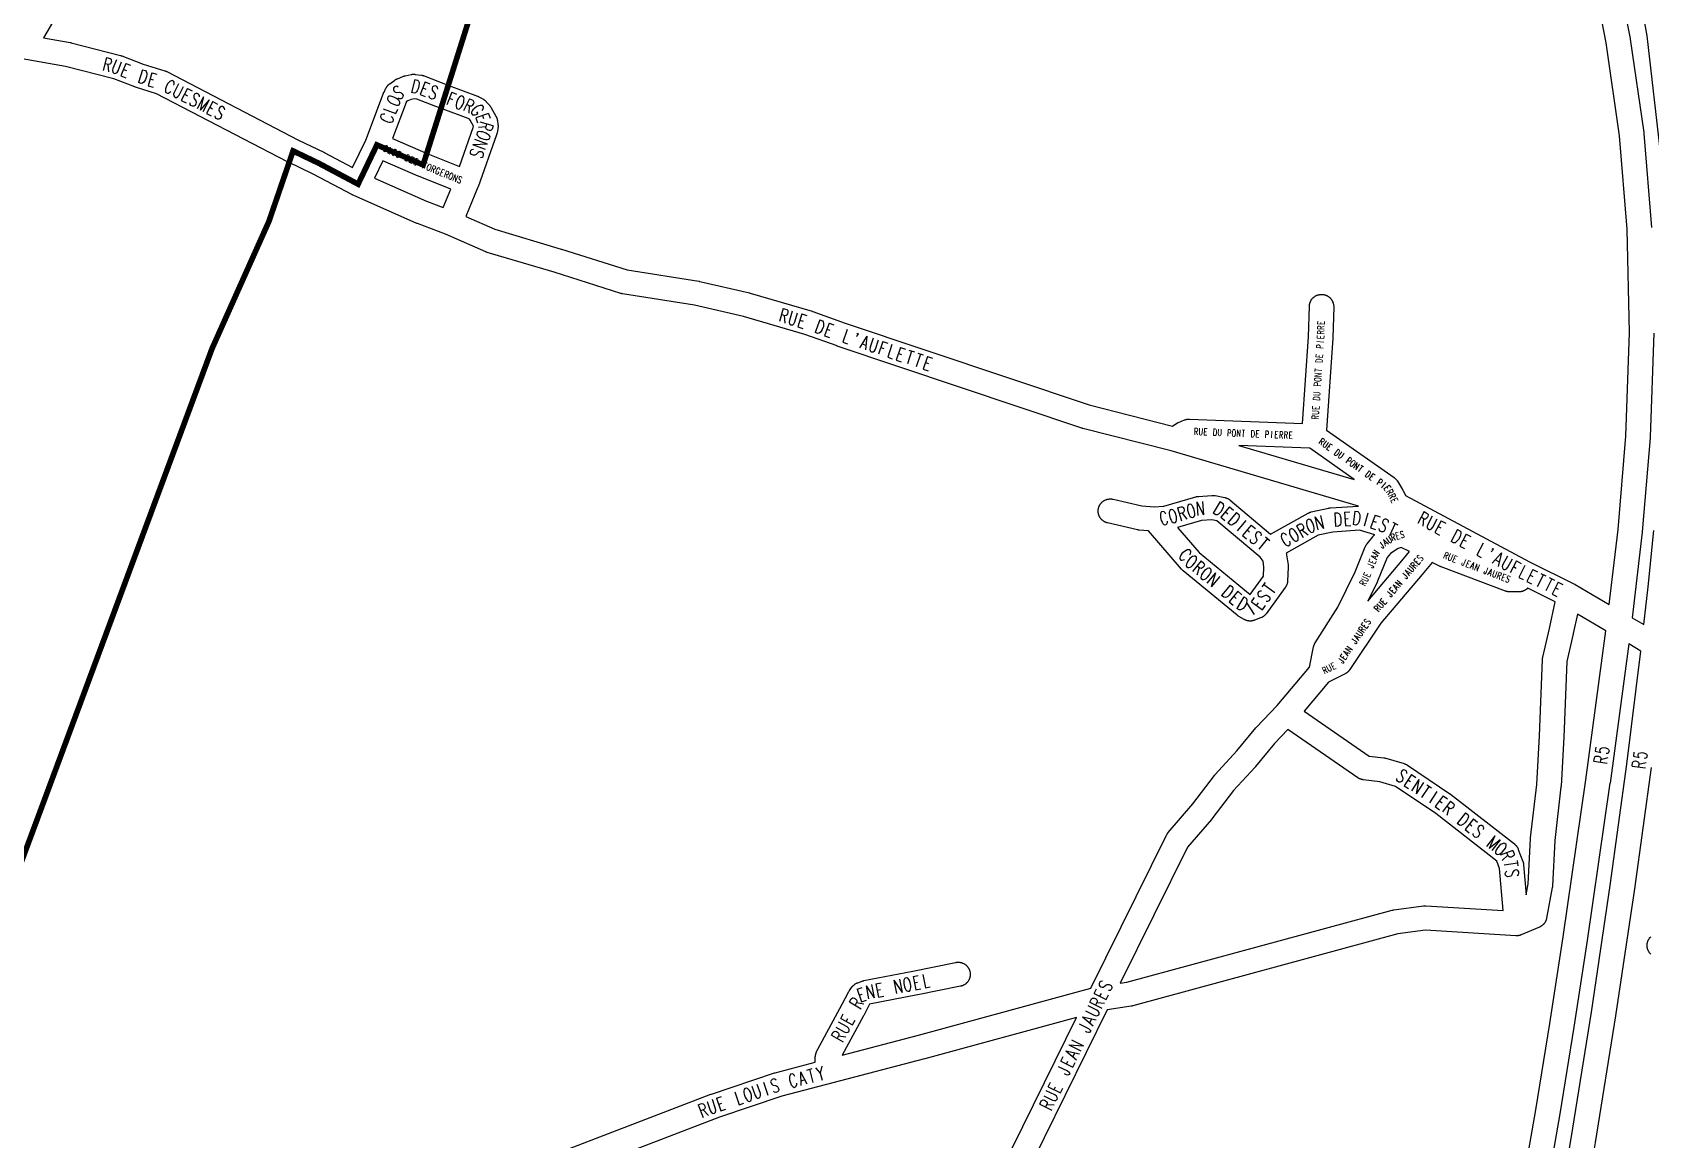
# Model space of a CAD drawing. Header units: millimetres. Extents: x 233857 to 235003, y 252930 to 253232.
# Drawn here: x 234687 to 234758.8, y 252979 to 253028.1 of the extents above; entities that cross this region are included whole.
import ezdxf
from ezdxf.enums import TextEntityAlignment as Align

# ---------------------------------------------------------------- set-up
doc = ezdxf.new("R2010")
doc.units = ezdxf.units.MM
doc.layers.get('0').update_dxf_attribs({"linetype": 'CONTINUOUS'})
doc.layers.add('IGN', color=253, linetype='CONTINUOUS')
doc.styles.add('BR11', font='ROMANS.shx', dxfattribs={"width": 0.7, "height": 6})

# ---------------------------------------------------------------- blocks, each defined once
blk = doc.blocks.new('*U54')
at = {"color": 0, "style": 'BR11', "width": 0.7}
for s, rotation, p in [('T', 14.6576, (117396.59, 125571.76)), ('Y', 14.6576, (117400.65, 125572.82)), ('U', 18.54522, (117372.4, 125564.73)), ('I', 18.54522, (117376.38, 125566.06)), ('S', 16.20751, (117380.37, 125567.4)), ('C', 14.6576, (117388.46, 125569.63)), ('A', 14.6576, (117392.52, 125570.69)), ('U', 19.46125, (117352.51, 125557.98)), ('E', 18.54522, (117356.47, 125559.38)), ('L', 18.54522, (117364.44, 125562.05)), ('O', 18.54522, (117368.42, 125563.39)), ('R', 21.02868, (117348.59, 125556.48))]:
    blk.add_text(s, height=6, rotation=rotation, dxfattribs=at).set_placement(p, align=Align.MIDDLE)
blk = doc.blocks.new('*U65')
at = {"color": 0, "style": 'BR11', "width": 0.7}
for s, rotation, p in [('S', 326.02988, (117658.76, 125704.89)), ('E', 326.02988, (117662.24, 125702.54)), ('N', 326.02988, (117665.73, 125700.19)), ('T', 326.02988, (117669.21, 125697.85)), ('I', 326.02988, (117672.69, 125695.5)), ('E', 323.03266, (117676.18, 125693.15)), ('R', 322.0934, (117679.53, 125690.63)), ('D', 322.0934, (117686.16, 125685.47)), ('E', 322.0934, (117689.47, 125682.89)), ('S', 322.0934, (117692.79, 125680.31)), ('M', 322.0934, (117699.41, 125675.15)), ('O', 316.33228, (117702.73, 125672.57)), ('R', 290.45689, (117705.7, 125669.73)), ('T', 277.94799, (117707.16, 125665.8)), ('S', 277.94799, (117707.74, 125661.66))]:
    blk.add_text(s, height=6, rotation=rotation, dxfattribs=at).set_placement(p, align=Align.MIDDLE)
blk = doc.blocks.new('*U67')
at = {"color": 0, "style": 'BR11', "width": 0.7}
for s, rotation, p in [('R', 345.54757, (117084.11, 126020.82)), ('U', 338.5196, (117088.17, 126019.77)), ('E', 339.17718, (117092.08, 126018.23)), ('D', 342.34096, (117099.97, 126015.35)), ('E', 343.8774, (117103.97, 126014.08)), ('C', 332.54603, (117111.73, 126010.98)), ('U', 332.54603, (117115.46, 126009.04)), ('E', 332.54603, (117119.19, 126007.11)), ('S', 332.54603, (117122.91, 126005.17)), ('M', 332.54603, (117126.64, 126003.23)), ('E', 332.54603, (117130.37, 126001.3)), ('S', 332.54603, (117134.1, 125999.36))]:
    blk.add_text(s, height=6, rotation=rotation, dxfattribs=at).set_placement(p, align=Align.MIDDLE)
blk = doc.blocks.new('*U92')
at = {"color": 0, "style": 'BR11', "width": 0.7}
for s, rotation, p in [('E', 19.09047, (117418.83, 125607.74)), ('N', 11.06848, (117422.72, 125609.09)), ('E', 11.06848, (117426.84, 125609.89)), ('N', 11.06848, (117435.09, 125611.51)), ('O', 11.11636, (117439.21, 125612.31)), ('E', 11.4141, (117443.33, 125613.12)), ('L', 11.4141, (117447.45, 125613.95)), ('R', 59.74794, (117416.72, 125604.12)), ('E', 61.32658, (117412.75, 125596.72)), ('R', 61.32658, (117408.72, 125589.35)), ('U', 61.32658, (117410.73, 125593.04))]:
    blk.add_text(s, height=6, rotation=rotation, dxfattribs=at).set_placement(p, align=Align.MIDDLE)
blk = doc.blocks.new('*U93')
at = {"color": 0, "style": 'BR11', "width": 0.7}
for s, rotation, p in [('R', 343.64565, (117384.41, 125909.33)), ('U', 343.64565, (117388.45, 125908.15)), ('E', 342.80556, (117392.48, 125906.97)), ('D', 340.42687, (117400.44, 125904.32)), ('E', 340.42687, (117404.4, 125902.91)), ('L', 341.43032, (117412.33, 125900.14)), ("'", 341.43032, (117416.31, 125898.8)), ('A', 341.43032, (117420.29, 125897.47)), ('U', 341.43032, (117424.27, 125896.13)), ('F', 341.43032, (117428.26, 125894.79)), ('L', 341.43032, (117432.24, 125893.45)), ('E', 341.43032, (117436.22, 125892.12)), ('T', 341.43032, (117440.2, 125890.78)), ('T', 341.43032, (117444.18, 125889.44)), ('E', 341.43032, (117448.16, 125888.1))]:
    blk.add_text(s, height=6, rotation=rotation, dxfattribs=at).set_placement(p, align=Align.MIDDLE)
blk = doc.blocks.new('*U94')
at = {"color": 0, "style": 'BR11', "width": 0.7}
for s, rotation, p in [('R', 331.9361, (117668.27, 125819.12)), ('U', 331.9361, (117671.98, 125817.14)), ('E', 331.9361, (117675.69, 125815.17)), ('D', 331.9361, (117683.1, 125811.22)), ('E', 331.9361, (117686.81, 125809.24)), ('L', 331.9361, (117694.22, 125805.29)), ("'", 331.9361, (117697.92, 125803.31)), ('A', 331.9361, (117701.63, 125801.34)), ('U', 331.9361, (117705.34, 125799.36)), ('F', 331.9361, (117709.04, 125797.38)), ('L', 333.32901, (117712.75, 125795.41)), ('E', 333.44393, (117716.5, 125793.52)), ('T', 333.44393, (117720.26, 125791.65)), ('T', 333.44393, (117724.02, 125789.77)), ('E', 333.44393, (117727.77, 125787.89))]:
    blk.add_text(s, height=6, rotation=rotation, dxfattribs=at).set_placement(p, align=Align.MIDDLE)
blk = doc.blocks.new('*U96')
at = {"color": 0, "style": 'BR11', "width": 0.7}
for s, rotation, p in [('C', 311.64628, (117562.59, 125803.15)), ('O', 320.50597, (117565.38, 125800.02)), ('R', 320.50597, (117568.62, 125797.35)), ('O', 320.50597, (117571.86, 125794.68)), ('N', 320.50597, (117575.1, 125792.01)), ('D', 320.50597, (117581.58, 125786.66)), ('T', 53.80311, (117599.98, 125788.12)), ('E', 320.50597, (117584.82, 125783.99)), ('D', 328.90828, (117588.07, 125781.32)), ('E', 53.80311, (117595.02, 125781.34)), ('S', 53.80311, (117597.5, 125784.73)), ('I', 32.10622, (117591.59, 125779.19))]:
    blk.add_text(s, height=6, rotation=rotation, dxfattribs=at).set_placement(p, align=Align.MIDDLE)
blk = doc.blocks.new('*U97')
at = {"color": 0, "style": 'BR11', "width": 0.7}
for s, rotation, p in [('O', 14.93583, (117565.22, 125822.67)), ('N', 4.13919, (117569.27, 125823.75)), ('D', 329.92999, (117577.6, 125823.58)), ('C', 13.38395, (117553.08, 125819.37)), ('O', 16.10475, (117557.15, 125820.34)), ('R', 16.10475, (117561.19, 125821.5)), ('E', 319.95155, (117581.13, 125821.54)), ('D', 319.95155, (117584.35, 125818.83)), ('I', 319.95155, (117587.56, 125816.13)), ('E', 319.95155, (117590.78, 125813.43)), ('S', 319.95155, (117593.99, 125810.73)), ('T', 319.95155, (117597.21, 125808.02))]:
    blk.add_text(s, height=6, rotation=rotation, dxfattribs=at).set_placement(p, align=Align.MIDDLE)
blk = doc.blocks.new('*U98')
at = {"color": 0, "style": 'BR11', "width": 0.7}
for s, rotation, p in [('O', 19.67604, (117618.18, 125816.03)), ('N', 12.63432, (117622.09, 125817.43)), ('D', 3.74172, (117630.35, 125818.81)), ('E', 3.74172, (117634.54, 125819.09)), ('D', 352.35214, (117638.73, 125819.36)), ('I', 343.89621, (117642.84, 125818.81)), ('E', 339.44568, (117646.87, 125817.64)), ('S', 333.94488, (117650.79, 125816.17)), ('C', 29.06795, (117607.16, 125809.91)), ('O', 29.06795, (117610.83, 125811.95)), ('R', 29.06795, (117614.5, 125813.99)), ('T', 333.94488, (117654.56, 125814.33))]:
    blk.add_text(s, height=6, rotation=rotation, dxfattribs=at).set_placement(p, align=Align.MIDDLE)
blk = doc.blocks.new('*U124')
at = {"color": 0, "style": 'BR11', "width": 0.7}
for s, rotation, p in [('U', 56.19627, (117639.96, 125768.23)), ('R', 56.19627, (117641.12, 125769.98)), ('E', 56.19627, (117642.29, 125771.72)), ('S', 56.19627, (117643.46, 125773.47)), ('N', 56.19627, (117635.28, 125761.25)), ('J', 56.19627, (117637.62, 125764.74)), ('A', 56.19627, (117638.79, 125766.49)), ('U', 26.73394, (117626.49, 125752.8)), ('E', 26.73394, (117628.37, 125753.74)), ('J', 56.19627, (117631.78, 125756.02)), ('E', 56.19627, (117632.95, 125757.76)), ('A', 56.19627, (117634.11, 125759.51)), ('R', 26.73394, (117624.62, 125751.85))]:
    blk.add_text(s, height=3, rotation=rotation, dxfattribs=at).set_placement(p, align=Align.MIDDLE)
blk = doc.blocks.new('*U125')
at = {"color": 0, "style": 'BR11', "width": 0.7}
for s, p in [('R', (117678.41, 125802.78)), ('U', (117680.37, 125802.03)), ('E', (117682.33, 125801.29)), ('J', (117686.26, 125799.81)), ('E', (117688.23, 125799.06)), ('A', (117690.19, 125798.32)), ('N', (117692.16, 125797.58)), ('J', (117696.09, 125796.09)), ('A', (117698.05, 125795.35)), ('U', (117700.01, 125794.61)), ('R', (117701.98, 125793.87)), ('E', (117703.94, 125793.13)), ('S', (117705.91, 125792.38))]:
    blk.add_text(s, height=3, rotation=339.29599, dxfattribs=at).set_placement(p, align=Align.MIDDLE)
blk = doc.blocks.new('*U126')
at = {"color": 0, "style": 'BR11', "width": 0.7}
for s, rotation, p in [('E', 63.68268, (117525.32, 125607.93)), ('S', 63.68268, (117527.18, 125611.7)), ('U', 63.81068, (117521.6, 125600.4)), ('R', 63.74712, (117523.46, 125604.17)), ('A', 63.81068, (117519.75, 125596.63)), ('J', 63.81068, (117517.9, 125592.86)), ('A', 63.81068, (117512.34, 125581.55)), ('N', 63.81068, (117514.19, 125585.32)), ('J', 63.81068, (117508.63, 125574.01)), ('E', 63.81068, (117510.48, 125577.78)), ('E', 63.81068, (117504.92, 125566.48)), ('R', 63.81068, (117501.21, 125558.94)), ('U', 63.81068, (117503.07, 125562.71))]:
    blk.add_text(s, height=6, rotation=rotation, dxfattribs=at).set_placement(p, align=Align.MIDDLE)
blk = doc.blocks.new('*U127')
at = {"color": 0, "style": 'BR11', "width": 0.7}
for s, rotation, p in [('U', 32.39623, (117653.14, 125809.82)), ('R', 16.78897, (117654.92, 125810.95)), ('E', 16.78897, (117656.93, 125811.55)), ('S', 16.78897, (117658.94, 125812.16)), ('N', 56.71556, (117647.29, 125804.03)), ('J', 37.70958, (117649.74, 125807.41)), ('A', 32.8392, (117651.38, 125808.68)), ('J', 67.85522, (117644.91, 125798.19)), ('E', 67.85522, (117645.7, 125800.14)), ('A', 67.85522, (117646.5, 125802.08)), ('R', 63.72466, (117641.53, 125790.51)), ('U', 65.56239, (117642.46, 125792.39)), ('E', 67.85522, (117643.33, 125794.3))]:
    blk.add_text(s, height=3, rotation=rotation, dxfattribs=at).set_placement(p, align=Align.MIDDLE)
blk = doc.blocks.new('*U128')
at = {"color": 0, "style": 'BR11', "width": 0.7}
for s, rotation, p in [('U', 49.80541, (117662.81, 125796.9)), ('R', 49.81803, (117664.16, 125798.5)), ('E', 49.81803, (117665.52, 125800.11)), ('S', 49.81803, (117666.87, 125801.71)), ('A', 49.79765, (117656.03, 125788.88)), ('N', 49.79765, (117657.39, 125790.48)), ('J', 49.79765, (117660.1, 125793.69)), ('A', 49.79765, (117661.45, 125795.29)), ('E', 49.79765, (117650.61, 125782.46)), ('J', 49.79765, (117653.32, 125785.67)), ('E', 49.79765, (117654.68, 125787.27)), ('R', 49.79765, (117647.9, 125779.25)), ('U', 49.79765, (117649.25, 125780.86))]:
    blk.add_text(s, height=3, rotation=rotation, dxfattribs=at).set_placement(p, align=Align.MIDDLE)
blk = doc.blocks.new('*U138')
at = {"color": 0, "style": 'BR11', "width": 0.7}
for s, rotation, p in [('D', 345.12442, (117220.95, 126011.04)), ('E', 338.82842, (117224.98, 126009.97)), ('O', 60.62552, (117211.19, 126004.81)), ('S', 29.14113, (117213.21, 126008.39)), ('S', 338.82842, (117228.9, 126008.45)), ('F', 339.41681, (117236.75, 126005.45)), ('O', 339.41681, (117240.68, 126003.97)), ('R', 334.2869, (117244.61, 126002.49)), ('C', 69.25082, (117208.21, 125996.95)), ('L', 69.25082, (117209.7, 126000.88)), ('G', 304.86624, (117248.37, 126000.68)), ('E', 289.61769, (117250.76, 125997.25)), ('O', 250.43109, (117251.02, 125989.34)), ('R', 254.41987, (117252.14, 125993.37)), ('N', 250.43109, (117249.61, 125985.38)), ('S', 250.43109, (117248.2, 125981.42))]:
    blk.add_text(s, height=6, rotation=rotation, dxfattribs=at).set_placement(p, align=Align.MIDDLE)
blk = doc.blocks.new('*U139')
at = {"color": 0, "style": 'BR11', "width": 0.7}
for s, rotation, p in [('C', 336.61478, (117207.6, 125983.5)), ('L', 336.61478, (117209.53, 125982.67)), ('O', 336.61478, (117211.46, 125981.84)), ('S', 336.61478, (117213.39, 125981)), ('D', 336.61478, (117217.24, 125979.34)), ('E', 336.61478, (117219.17, 125978.5)), ('S', 336.61478, (117221.1, 125977.67)), ('F', 337.76813, (117224.96, 125976.02)), ('O', 337.76813, (117226.9, 125975.22)), ('R', 337.76813, (117228.85, 125974.43)), ('G', 337.76813, (117230.79, 125973.63)), ('E', 337.76813, (117232.73, 125972.84)), ('R', 337.76813, (117234.68, 125972.04)), ('O', 337.76813, (117236.62, 125971.25)), ('N', 337.76813, (117238.57, 125970.46)), ('S', 337.76813, (117240.51, 125969.66))]:
    blk.add_text(s, height=3, rotation=rotation, dxfattribs=at).set_placement(p, align=Align.MIDDLE)
blk = doc.blocks.new('*U150')
at = {"color": 0, "style": 'BR11', "width": 0.7}
for s, p in [('R', (117764.11, 125710.03)), ('5', (117764.66, 125714.19))]:
    blk.add_text(s, height=6, rotation=82.58547, dxfattribs=at).set_placement(p, align=Align.MIDDLE)
blk = doc.blocks.new('*U158')
at = {"color": 0, "style": 'BR11', "width": 0.7}
for s, p in [('R', (117747.19, 125712.2)), ('5', (117747.76, 125716.37))]:
    blk.add_text(s, height=6, rotation=82.15176, dxfattribs=at).set_placement(p, align=Align.MIDDLE)
blk = doc.blocks.new('*U168')
at = {"color": 0, "style": 'BR11', "width": 0.7}
for s, p in [('R', (117567.45, 125857.9)), ('U', (117569.54, 125857.82)), ('E', (117571.64, 125857.73)), ('D', (117575.84, 125857.56)), ('U', (117577.94, 125857.48)), ('P', (117582.13, 125857.31)), ('O', (117584.23, 125857.23)), ('N', (117586.33, 125857.15)), ('T', (117588.43, 125857.06)), ('D', (117592.63, 125856.9)), ('E', (117594.72, 125856.81)), ('P', (117598.92, 125856.64)), ('I', (117601.02, 125856.56)), ('E', (117603.12, 125856.48)), ('R', (117605.22, 125856.39)), ('R', (117607.31, 125856.31)), ('E', (117609.41, 125856.23))]:
    blk.add_text(s, height=3, rotation=357.7152, dxfattribs=at).set_placement(p, align=Align.MIDDLE)
blk = doc.blocks.new('*U169')
at = {"color": 0, "style": 'BR11', "width": 0.7}
for s, rotation, p in [('R', 88.33451, (117622.84, 125904.01)), ('E', 88.33451, (117622.91, 125906.11)), ('I', 86.27006, (117622.59, 125897.72)), ('E', 88.33451, (117622.72, 125899.81)), ('R', 88.33451, (117622.78, 125901.91)), ('E', 86.13921, (117622.16, 125891.43)), ('P', 86.13921, (117622.44, 125895.62)), ('N', 86.13921, (117621.6, 125883.05)), ('T', 86.13921, (117621.74, 125885.15)), ('D', 86.13921, (117622.02, 125889.34)), ('P', 86.13921, (117621.31, 125878.86)), ('O', 86.13921, (117621.45, 125880.96)), ('E', 86.13921, (117620.61, 125868.38)), ('D', 86.13921, (117620.89, 125872.57)), ('U', 86.13921, (117621.03, 125874.67)), ('R', 86.13921, (117620.32, 125864.19)), ('U', 86.13921, (117620.46, 125866.29))]:
    blk.add_text(s, height=3, rotation=rotation, dxfattribs=at).set_placement(p, align=Align.MIDDLE)
blk = doc.blocks.new('*U170')
at = {"color": 0, "style": 'BR11', "width": 0.7}
for s, rotation, p in [('R', 324.9229, (117623.2, 125853.4)), ('U', 324.9229, (117624.91, 125852.19)), ('E', 324.9229, (117626.63, 125850.99)), ('D', 324.9229, (117630.07, 125848.57)), ('U', 324.9229, (117631.79, 125847.36)), ('P', 324.9229, (117635.23, 125844.95)), ('O', 324.9229, (117636.94, 125843.74)), ('N', 324.9229, (117638.66, 125842.54)), ('T', 324.9229, (117640.38, 125841.33)), ('D', 324.9229, (117643.82, 125838.92)), ('E', 324.9229, (117645.54, 125837.71)), ('P', 324.9229, (117648.97, 125835.3)), ('I', 322.50446, (117650.69, 125834.09)), ('E', 302.23649, (117652.35, 125832.82)), ('R', 299.3625, (117653.47, 125831.04)), ('R', 296.4885, (117654.5, 125829.21)), ('E', 296.4885, (117655.43, 125827.33))]:
    blk.add_text(s, height=3, rotation=rotation, dxfattribs=at).set_placement(p, align=Align.MIDDLE)

msp = doc.modelspace()

# ---------------------------------------------------------------- linework, layer by layer
at = {"layer": 'IGN', "const_width": 0.25}
for points in [[(234684.323, 252985.411), (234694.97, 253014.082), (234697.497, 253019.738), (234698.57, 253022.864), (234699.701, 253022.321), (234701.455, 253021.389), (234702.29, 253023.131), (234704.343, 253022.243), (234705.297, 253025.268), (234706.884, 253030.3)], [(234706.884, 253030.3), (234705.297, 253025.268), (234704.343, 253022.243), (234702.29, 253023.131), (234701.455, 253021.389), (234699.701, 253022.321), (234698.57, 253022.864), (234697.497, 253019.738), (234694.97, 253014.082), (234684.323, 252985.411)]]:
    msp.add_lwpolyline(points, dxfattribs=at)
at = {"layer": 'IGN'}
for points in [[(234757.416, 253030.489), (234757.928, 253027.851), (234757.931, 253027.838), (234757.933, 253027.825), (234758.529, 253023.676), (234758.531, 253023.66), (234758.532, 253023.644), (234758.881, 253019.466)], [(234759.297, 253022.669), (234758.677, 253027.982), (234758.243, 253030.466)], [(234688.591, 253029.761), (234687.492, 253027.886), (234688.673, 253027.677), (234688.686, 253027.675), (234688.7, 253027.672), (234688.713, 253027.668), (234690.911, 253027.102), (234690.926, 253027.098), (234690.941, 253027.094), (234690.956, 253027.088), (234690.971, 253027.083), (234691.911, 253026.72), (234692.875, 253026.421), (234692.89, 253026.417), (234692.905, 253026.411), (234692.92, 253026.405), (234692.935, 253026.399), (234692.949, 253026.392), (234692.964, 253026.385), (234698.811, 253023.347), (234699.935, 253022.808), (234699.945, 253022.803), (234699.955, 253022.798), (234701.212, 253022.129), (234701.793, 253023.344), (234702.583, 253025.428), (234702.588, 253025.441), (234702.594, 253025.454), (234702.599, 253025.467), (234702.606, 253025.479), (234702.693, 253025.653), (234702.701, 253025.668), (234702.71, 253025.683), (234702.719, 253025.698), (234702.729, 253025.713), (234702.739, 253025.727), (234702.749, 253025.741), (234702.76, 253025.755), (234702.771, 253025.768), (234702.783, 253025.781), (234702.795, 253025.793), (234702.808, 253025.805), (234702.821, 253025.817), (234702.834, 253025.828), (234702.848, 253025.839), (234702.862, 253025.85), (234703.088, 253026.01), (234703.103, 253026.021), (234703.118, 253026.03), (234703.133, 253026.039), (234703.149, 253026.048), (234703.165, 253026.056), (234703.181, 253026.064), (234703.198, 253026.071), (234703.449, 253026.173), (234703.464, 253026.179), (234703.479, 253026.184), (234703.494, 253026.189), (234703.51, 253026.194), (234703.525, 253026.198), (234703.541, 253026.201), (234703.807, 253026.258), (234703.824, 253026.261), (234703.843, 253026.264), (234703.861, 253026.266), (234703.879, 253026.268), (234703.897, 253026.269), (234703.915, 253026.269), (234703.933, 253026.269), (234703.952, 253026.268), (234703.97, 253026.267), (234703.988, 253026.265), (234704.271, 253026.228), (234704.287, 253026.226), (234704.303, 253026.223), (234704.319, 253026.22), (234704.334, 253026.216), (234704.35, 253026.212), (234704.366, 253026.207), (234704.381, 253026.202), (234704.396, 253026.196), (234705.489, 253025.773), (234706.751, 253025.299), (234706.765, 253025.293), (234706.779, 253025.287), (234706.793, 253025.281), (234706.806, 253025.275), (234706.819, 253025.268), (234706.997, 253025.171), (234707.012, 253025.162), (234707.028, 253025.153), (234707.042, 253025.144), (234707.056, 253025.134), (234707.07, 253025.123), (234707.084, 253025.112), (234707.097, 253025.101), (234707.11, 253025.089), (234707.123, 253025.077), (234707.135, 253025.064), (234707.146, 253025.051), (234707.284, 253024.893), (234707.296, 253024.88), (234707.307, 253024.866), (234707.317, 253024.852), (234707.327, 253024.837), (234707.337, 253024.822), (234707.346, 253024.807), (234707.573, 253024.409), (234707.581, 253024.394), (234707.589, 253024.379), (234707.597, 253024.363), (234707.603, 253024.347), (234707.61, 253024.331), (234707.616, 253024.315), (234707.621, 253024.299), (234707.626, 253024.282), (234707.63, 253024.265), (234707.634, 253024.249), (234707.637, 253024.232), (234707.639, 253024.215), (234707.665, 253024.027), (234707.667, 253024.01), (234707.669, 253023.992), (234707.67, 253023.974), (234707.67, 253023.956), (234707.67, 253023.939), (234707.669, 253023.921), (234707.668, 253023.903), (234707.666, 253023.886), (234707.663, 253023.868), (234707.66, 253023.851), (234707.623, 253023.657), (234707.619, 253023.641), (234707.616, 253023.625), (234707.611, 253023.61), (234707.607, 253023.594), (234707.601, 253023.579), (234706.782, 253021.273), (234706.777, 253021.261), (234706.773, 253021.249), (234706.237, 253019.945), (234707.523, 253019.385), (234710.47, 253018.508), (234710.479, 253018.505), (234713.403, 253017.579), (234716.585, 253017.076), (234716.597, 253017.074), (234716.61, 253017.071), (234716.622, 253017.069), (234718.827, 253016.558), (234718.842, 253016.554), (234718.857, 253016.55), (234721.613, 253015.741), (234721.627, 253015.737), (234721.641, 253015.732), (234723.078, 253015.221), (234733.91, 253011.582), (234737.61, 253010.648), (234737.803, 253010.768), (234737.819, 253010.777), (234737.835, 253010.786), (234737.851, 253010.794), (234737.867, 253010.802), (234737.883, 253010.809), (234738.145, 253010.916), (234738.162, 253010.922), (234738.179, 253010.928), (234738.196, 253010.934), (234738.213, 253010.938), (234738.23, 253010.943), (234738.247, 253010.946), (234738.265, 253010.949), (234738.283, 253010.952), (234738.3, 253010.954), (234738.318, 253010.955), (234738.336, 253010.956), (234738.354, 253010.956), (234738.371, 253010.956), (234743.388, 253010.755), (234743.648, 253014.608), (234743.687, 253015.968), (234743.688, 253015.987), (234743.69, 253016.005), (234743.692, 253016.024), (234743.694, 253016.042), (234743.698, 253016.06), (234743.702, 253016.078), (234743.706, 253016.096), (234743.711, 253016.113), (234743.717, 253016.131), (234743.724, 253016.148), (234743.731, 253016.165), (234743.738, 253016.182), (234743.746, 253016.199), (234743.755, 253016.215), (234743.764, 253016.231), (234743.774, 253016.247), (234743.784, 253016.262), (234743.795, 253016.277), (234743.806, 253016.291), (234743.818, 253016.306), (234743.831, 253016.319), (234743.843, 253016.333), (234743.856, 253016.346), (234743.87, 253016.358), (234743.884, 253016.37), (234743.899, 253016.381), (234743.913, 253016.392), (234743.929, 253016.403), (234743.944, 253016.413), (234743.96, 253016.422), (234743.976, 253016.431), (234743.993, 253016.439), (234744.009, 253016.447), (234744.026, 253016.454), (234744.044, 253016.461), (234744.061, 253016.467), (234744.079, 253016.472), (234744.096, 253016.477), (234744.115, 253016.481), (234744.133, 253016.484), (234744.151, 253016.487), (234744.169, 253016.49), (234744.187, 253016.491), (234744.206, 253016.492), (234744.224, 253016.493), (234744.243, 253016.492), (234744.261, 253016.492), (234744.28, 253016.49), (234744.298, 253016.488), (234744.316, 253016.485), (234744.334, 253016.482), (234744.352, 253016.478), (234744.37, 253016.473), (234744.388, 253016.468), (234744.405, 253016.462), (234744.423, 253016.456), (234744.44, 253016.449), (234744.457, 253016.441), (234744.473, 253016.433), (234744.489, 253016.425), (234744.505, 253016.416), (234744.521, 253016.406), (234744.536, 253016.395), (234744.551, 253016.385), (234744.566, 253016.373), (234744.58, 253016.362), (234744.594, 253016.349), (234744.607, 253016.336), (234744.62, 253016.323), (234744.632, 253016.31), (234744.644, 253016.296), (234744.656, 253016.281), (234744.667, 253016.266), (234744.677, 253016.251), (234744.687, 253016.236), (234744.696, 253016.22), (234744.705, 253016.204), (234744.714, 253016.187), (234744.721, 253016.17), (234744.728, 253016.153), (234744.735, 253016.136), (234744.741, 253016.119), (234744.746, 253016.101), (234744.751, 253016.083), (234744.755, 253016.065), (234744.759, 253016.047), (234744.762, 253016.029), (234744.764, 253016.011), (234744.766, 253015.992), (234744.767, 253015.974), (234744.767, 253015.955), (234744.767, 253015.937), (234744.727, 253014.567), (234744.726, 253014.556), (234744.726, 253014.546), (234744.45, 253010.462), (234747.447, 253008.358), (234747.461, 253008.348), (234747.474, 253008.337), (234747.488, 253008.326), (234747.501, 253008.315), (234747.513, 253008.303), (234747.525, 253008.291), (234747.537, 253008.278), (234747.549, 253008.265), (234747.559, 253008.252), (234747.57, 253008.238), (234747.58, 253008.224), (234747.59, 253008.209), (234747.599, 253008.195), (234747.818, 253007.831), (234747.827, 253007.815), (234747.836, 253007.799), (234747.844, 253007.783), (234747.949, 253007.561), (234753.466, 253004.619), (234755.453, 253003.626), (234755.468, 253003.618), (234755.484, 253003.61), (234756.999, 253002.725), (234757.389, 253006.052), (234757.732, 253010.2), (234757.901, 253014.798), (234757.803, 253019.393), (234757.457, 253023.538), (234756.865, 253027.658), (234756.358, 253030.274)], [(234709.306, 252977.968), (234717.118, 252980.972), (234717.129, 252980.976), (234717.14, 252980.98), (234719.939, 252981.918), (234719.956, 252981.924), (234719.974, 252981.929), (234721.754, 252982.395), (234721.754, 252982.4), (234721.753, 252982.417), (234721.75, 252982.582), (234721.75, 252982.6), (234721.751, 252982.617), (234721.752, 252982.634), (234721.753, 252982.652), (234721.756, 252982.669), (234721.758, 252982.686), (234721.762, 252982.703), (234721.765, 252982.72), (234721.77, 252982.737), (234721.775, 252982.754), (234721.78, 252982.77), (234721.826, 252982.901), (234721.832, 252982.917), (234721.838, 252982.934), (234721.846, 252982.95), (234721.854, 252982.966), (234721.862, 252982.982), (234722.948, 252984.969), (234723.246, 252985.539), (234723.254, 252985.554), (234723.263, 252985.568), (234723.272, 252985.583), (234723.281, 252985.597), (234723.291, 252985.611), (234723.389, 252985.742), (234723.4, 252985.756), (234723.411, 252985.77), (234723.423, 252985.783), (234723.435, 252985.796), (234723.447, 252985.808), (234723.46, 252985.82), (234723.473, 252985.832), (234723.487, 252985.843), (234723.501, 252985.854), (234723.515, 252985.864), (234723.53, 252985.874), (234723.545, 252985.883), (234723.56, 252985.892), (234723.576, 252985.9), (234723.592, 252985.908), (234723.608, 252985.916), (234723.624, 252985.922), (234723.64, 252985.928), (234723.833, 252985.997), (234723.848, 252986.002), (234723.864, 252986.007), (234723.879, 252986.011), (234723.895, 252986.015), (234723.911, 252986.019), (234726.086, 252986.444), (234727.984, 252986.827), (234728.002, 252986.831), (234728.02, 252986.833), (234728.039, 252986.835), (234728.057, 252986.837), (234728.076, 252986.838), (234728.094, 252986.838), (234728.113, 252986.838), (234728.131, 252986.837), (234728.149, 252986.835), (234728.167, 252986.833), (234728.186, 252986.83), (234728.204, 252986.826), (234728.222, 252986.822), (234728.24, 252986.817), (234728.257, 252986.812), (234728.275, 252986.806), (234728.292, 252986.799), (234728.309, 252986.792), (234728.326, 252986.784), (234728.342, 252986.776), (234728.358, 252986.767), (234728.374, 252986.758), (234728.39, 252986.748), (234728.405, 252986.737), (234728.42, 252986.726), (234728.434, 252986.715), (234728.448, 252986.703), (234728.462, 252986.691), (234728.475, 252986.678), (234728.488, 252986.664), (234728.5, 252986.651), (234728.512, 252986.636), (234728.523, 252986.622), (234728.534, 252986.607), (234728.544, 252986.592), (234728.554, 252986.576), (234728.563, 252986.56), (234728.572, 252986.544), (234728.58, 252986.527), (234728.588, 252986.51), (234728.594, 252986.493), (234728.601, 252986.476), (234728.607, 252986.458), (234728.612, 252986.441), (234728.616, 252986.423), (234728.62, 252986.405), (234728.624, 252986.387), (234728.626, 252986.368), (234728.628, 252986.35), (234728.63, 252986.332), (234728.631, 252986.313), (234728.631, 252986.295), (234728.631, 252986.276), (234728.629, 252986.258), (234728.628, 252986.24), (234728.626, 252986.222), (234728.623, 252986.203), (234728.619, 252986.185), (234728.615, 252986.167), (234728.61, 252986.149), (234728.605, 252986.132), (234728.599, 252986.114), (234728.592, 252986.097), (234728.585, 252986.08), (234728.577, 252986.063), (234728.569, 252986.047), (234728.56, 252986.031), (234728.551, 252986.015), (234728.541, 252985.999), (234728.53, 252985.984), (234728.519, 252985.969), (234728.508, 252985.955), (234728.496, 252985.941), (234728.484, 252985.927), (234728.471, 252985.914), (234728.457, 252985.901), (234728.444, 252985.889), (234728.429, 252985.877), (234728.415, 252985.866), (234728.4, 252985.855), (234728.385, 252985.845), (234728.369, 252985.835), (234728.353, 252985.826), (234728.337, 252985.817), (234728.32, 252985.809), (234728.303, 252985.801), (234728.286, 252985.795), (234728.269, 252985.788), (234728.251, 252985.782), (234728.234, 252985.777), (234728.216, 252985.773), (234728.198, 252985.769), (234726.298, 252985.385), (234726.295, 252985.384), (234724.166, 252984.968), (234723.903, 252984.464), (234723.898, 252984.455), (234722.941, 252982.705), (234726.328, 252983.592), (234733.978, 252985.677), (234737.345, 252992.485), (234737.353, 252992.5), (234737.361, 252992.515), (234737.37, 252992.53), (234737.379, 252992.544), (234737.389, 252992.558), (234737.399, 252992.572), (234737.409, 252992.585), (234737.42, 252992.598), (234738.513, 252993.865), (234739.476, 252995.13), (234739.486, 252995.143), (234739.497, 252995.156), (234739.508, 252995.168), (234740.473, 252996.222), (234741.317, 252997.249), (234741.326, 252997.259), (234741.335, 252997.269), (234741.344, 252997.279), (234742.259, 252998.238), (234743.688, 252999.946), (234743.871, 253000.836), (234743.875, 253000.853), (234743.879, 253000.87), (234743.884, 253000.887), (234743.889, 253000.904), (234743.895, 253000.92), (234743.902, 253000.936), (234743.909, 253000.952), (234743.917, 253000.968), (234743.925, 253000.984), (234743.933, 253000.999), (234743.942, 253001.014), (234744.946, 253002.61), (234745.72, 253004.179), (234746.169, 253005.282), (234746.176, 253005.298), (234746.183, 253005.313), (234746.191, 253005.329), (234746.199, 253005.344), (234746.207, 253005.358), (234746.217, 253005.373), (234746.226, 253005.387), (234746.236, 253005.401), (234746.246, 253005.414), (234746.5, 253005.734), (234746.511, 253005.747), (234746.523, 253005.761), (234746.535, 253005.774), (234746.548, 253005.786), (234746.561, 253005.798), (234746.574, 253005.81), (234746.587, 253005.821), (234745.909, 253006.016), (234744.731, 253005.939), (234744.084, 253005.794), (234742.661, 253005.003), (234742.663, 253004.996), (234742.668, 253004.979), (234742.672, 253004.962), (234742.675, 253004.944), (234742.678, 253004.927), (234742.745, 253004.484), (234742.748, 253004.465), (234742.75, 253004.447), (234742.751, 253004.429), (234742.751, 253004.411), (234742.751, 253004.392), (234742.751, 253004.374), (234742.718, 253003.76), (234742.716, 253003.742), (234742.715, 253003.723), (234742.712, 253003.705), (234742.709, 253003.687), (234742.705, 253003.669), (234742.701, 253003.651), (234742.696, 253003.633), (234742.69, 253003.616), (234742.684, 253003.598), (234742.677, 253003.581), (234742.67, 253003.565), (234742.662, 253003.548), (234742.654, 253003.532), (234742.645, 253003.516), (234742.635, 253003.5), (234742.625, 253003.485), (234742.614, 253003.47), (234741.766, 253002.31), (234741.755, 253002.296), (234741.743, 253002.282), (234741.731, 253002.268), (234741.719, 253002.254), (234741.706, 253002.241), (234741.692, 253002.229), (234741.678, 253002.217), (234741.664, 253002.205), (234741.649, 253002.194), (234741.634, 253002.183), (234741.619, 253002.173), (234741.603, 253002.164), (234741.587, 253002.155), (234741.571, 253002.146), (234741.555, 253002.138), (234741.538, 253002.131), (234741.521, 253002.124), (234741.249, 253002.022), (234741.232, 253002.015), (234741.214, 253002.01), (234741.196, 253002.005), (234741.179, 253002), (234741.16, 253001.997), (234741.142, 253001.993), (234741.124, 253001.991), (234741.106, 253001.989), (234741.088, 253001.988), (234741.069, 253001.987), (234741.051, 253001.987), (234741.032, 253001.988), (234741.014, 253001.989), (234740.996, 253001.99), (234740.978, 253001.993), (234740.96, 253001.996), (234740.942, 253002), (234740.924, 253002.004), (234740.906, 253002.009), (234740.889, 253002.014), (234740.871, 253002.02), (234740.854, 253002.027), (234740.837, 253002.034), (234740.821, 253002.042), (234740.804, 253002.05), (234740.788, 253002.059), (234740.551, 253002.196), (234740.536, 253002.205), (234740.521, 253002.215), (234740.506, 253002.225), (234740.492, 253002.236), (234740.478, 253002.247), (234738.079, 253004.224), (234738.065, 253004.236), (234738.051, 253004.249), (234738.038, 253004.262), (234738.025, 253004.275), (234738.013, 253004.289), (234736.542, 253005.998), (234736.136, 253006.026), (234736.119, 253006.027), (234736.102, 253006.029), (234736.085, 253006.032), (234736.068, 253006.035), (234736.051, 253006.038), (234734.729, 253006.344), (234734.711, 253006.349), (234734.693, 253006.354), (234734.675, 253006.36), (234734.658, 253006.366), (234734.641, 253006.373), (234734.624, 253006.38), (234734.608, 253006.388), (234734.591, 253006.397), (234734.575, 253006.406), (234734.56, 253006.416), (234734.544, 253006.426), (234734.529, 253006.437), (234734.515, 253006.448), (234734.5, 253006.46), (234734.487, 253006.472), (234734.473, 253006.484), (234734.46, 253006.497), (234734.448, 253006.511), (234734.436, 253006.525), (234734.424, 253006.539), (234734.413, 253006.554), (234734.402, 253006.569), (234734.392, 253006.585), (234734.383, 253006.601), (234734.374, 253006.617), (234734.365, 253006.633), (234734.358, 253006.65), (234734.35, 253006.667), (234734.344, 253006.684), (234734.338, 253006.701), (234734.332, 253006.719), (234734.327, 253006.737), (234734.323, 253006.755), (234734.319, 253006.773), (234734.316, 253006.791), (234734.314, 253006.809), (234734.312, 253006.828), (234734.311, 253006.846), (234734.311, 253006.864), (234734.311, 253006.883), (234734.311, 253006.901), (234734.313, 253006.92), (234734.315, 253006.938), (234734.317, 253006.956), (234734.321, 253006.974), (234734.324, 253006.992), (234734.329, 253007.01), (234734.334, 253007.028), (234734.34, 253007.046), (234734.346, 253007.063), (234734.353, 253007.08), (234734.36, 253007.097), (234734.368, 253007.113), (234734.377, 253007.13), (234734.386, 253007.146), (234734.396, 253007.162), (234734.406, 253007.177), (234734.416, 253007.192), (234734.428, 253007.207), (234734.439, 253007.221), (234734.452, 253007.235), (234734.464, 253007.248), (234734.477, 253007.261), (234734.491, 253007.274), (234734.505, 253007.286), (234734.519, 253007.297), (234734.534, 253007.308), (234734.549, 253007.319), (234734.565, 253007.329), (234734.58, 253007.338), (234734.597, 253007.347), (234734.613, 253007.356), (234734.63, 253007.363), (234734.647, 253007.371), (234734.664, 253007.377), (234734.681, 253007.383), (234734.699, 253007.389), (234734.717, 253007.394), (234734.735, 253007.398), (234734.753, 253007.402), (234734.771, 253007.405), (234734.789, 253007.407), (234734.807, 253007.409), (234734.826, 253007.41), (234734.844, 253007.411), (234734.863, 253007.41), (234734.881, 253007.41), (234734.899, 253007.408), (234734.918, 253007.406), (234734.936, 253007.404), (234734.954, 253007.401), (234734.972, 253007.397), (234736.253, 253007.1), (234736.804, 253007.062), (234737.223, 253007.092), (234738.651, 253007.504), (234738.667, 253007.508), (234738.683, 253007.512), (234738.698, 253007.516), (234738.714, 253007.518), (234738.73, 253007.521), (234738.746, 253007.523), (234738.762, 253007.524), (234739.356, 253007.567), (234739.374, 253007.568), (234739.393, 253007.568), (234739.411, 253007.568), (234739.429, 253007.567), (234739.448, 253007.566), (234739.466, 253007.564), (234739.484, 253007.561), (234739.502, 253007.558), (234739.927, 253007.472), (234739.945, 253007.468), (234739.962, 253007.463), (234739.979, 253007.459), (234739.996, 253007.453), (234740.013, 253007.447), (234740.03, 253007.44), (234740.046, 253007.433), (234740.063, 253007.425), (234740.079, 253007.417), (234740.094, 253007.408), (234740.11, 253007.398), (234740.125, 253007.389), (234740.139, 253007.378), (234740.154, 253007.367), (234740.168, 253007.356), (234741.96, 253005.849), (234743.628, 253006.776), (234743.643, 253006.784), (234743.659, 253006.792), (234743.674, 253006.799), (234743.69, 253006.806), (234743.706, 253006.812), (234743.722, 253006.817), (234743.739, 253006.823), (234743.755, 253006.827), (234743.772, 253006.831), (234744.535, 253007.002), (234744.552, 253007.006), (234744.568, 253007.009), (234744.585, 253007.011), (234744.602, 253007.013), (234744.618, 253007.014), (234745.872, 253007.096), (234737.557, 253009.547), (234733.625, 253010.54), (234733.612, 253010.544), (234733.599, 253010.547), (234733.585, 253010.552), (234722.73, 253014.199), (234722.721, 253014.202), (234721.294, 253014.709), (234718.568, 253015.509), (234716.397, 253016.012), (234713.194, 253016.518), (234713.178, 253016.521), (234713.163, 253016.524), (234713.147, 253016.528), (234713.131, 253016.532), (234713.116, 253016.537), (234710.158, 253017.474), (234707.184, 253018.359), (234707.168, 253018.364), (234707.153, 253018.37), (234707.137, 253018.375), (234707.122, 253018.382), (234705.332, 253019.161), (234704.092, 253019.637), (234704.08, 253019.642), (234704.068, 253019.647), (234701.237, 253020.894), (234701.225, 253020.9), (234701.213, 253020.906), (234701.202, 253020.912), (234699.458, 253021.839), (234698.336, 253022.377), (234698.321, 253022.385), (234692.508, 253025.404), (234691.574, 253025.694), (234691.557, 253025.7), (234691.54, 253025.706), (234690.611, 253026.064), (234688.464, 253026.618), (234686.539, 253026.958)], [(234758.981, 253014.774), (234758.811, 253010.148), (234758.811, 253010.135), (234758.81, 253010.123), (234758.464, 253005.953), (234758.463, 253005.935), (234758.017, 253002.132), (234758.543, 253001.828), (234758.726, 253003.51), (234758.973, 253006.013)], [(234752.176, 252971.304), (234753.741, 252980.282), (234754.362, 252984.12), (234754.959, 252987.962), (234755.964, 252994.932), (234756.856, 253001.558), (234755.584, 253002.3), (234755.401, 253001.434), (234755.399, 253001.424), (234755.114, 253000.194), (234754.989, 252996.837), (234754.989, 252996.826), (234754.86, 252994.653), (234754.859, 252994.637), (234754.858, 252994.622), (234754.578, 252992.248), (234754.48, 252990.227), (234754.479, 252990.208), (234754.477, 252990.19), (234754.475, 252990.172), (234754.472, 252990.153), (234754.217, 252988.792), (234754.213, 252988.774), (234754.209, 252988.756), (234754.204, 252988.738), (234754.199, 252988.721), (234754.193, 252988.703), (234754.186, 252988.686), (234754.179, 252988.669), (234754.171, 252988.653), (234754.163, 252988.637), (234754.154, 252988.62), (234754.144, 252988.605), (234754.134, 252988.589), (234754.124, 252988.574), (234754.113, 252988.56), (234754.101, 252988.545), (234754.089, 252988.532), (234754.077, 252988.518), (234754.064, 252988.505), (234754.051, 252988.492), (234754.037, 252988.48), (234754.023, 252988.469), (234754.008, 252988.457), (234753.993, 252988.447), (234753.978, 252988.437), (234753.962, 252988.427), (234753.947, 252988.418), (234753.93, 252988.409), (234753.914, 252988.401), (234753.897, 252988.394), (234753.092, 252988.052), (234753.075, 252988.046), (234753.058, 252988.04), (234753.042, 252988.034), (234753.024, 252988.029), (234753.007, 252988.025), (234752.99, 252988.021), (234752.972, 252988.017), (234752.955, 252988.015), (234752.937, 252988.013), (234752.919, 252988.011), (234752.901, 252988.01), (234752.884, 252988.01), (234752.866, 252988.01), (234752.848, 252988.011), (234748.846, 252988.256), (234747.611, 252988.095), (234735.844, 252984.897), (234735.828, 252984.893), (234735.812, 252984.89), (234735.797, 252984.887), (234735.781, 252984.884), (234734.714, 252984.727), (234730.983, 252977.141)], [(234758.854, 252995.481), (234758.116, 252990.1), (234758.115, 252990.093), (234757.274, 252984.459), (234757.273, 252984.453), (234756.369, 252978.829), (234756.368, 252978.826), (234755.779, 252975.282), (234755.777, 252975.27), (234755.31, 252972.8), (234754.867, 252970.325), (234754.866, 252970.318), (234754.06, 252966.104), (234754.059, 252966.097), (234753.305, 252962.431), (234753.665, 252962.363), (234753.682, 252962.36), (234755.632, 252961.928), (234756.182, 252961.807), (234756.185, 252961.806), (234760.362, 252960.865)], [(234758.849, 252987.191), (234758.836, 252987.204), (234758.823, 252987.218), (234758.811, 252987.231), (234758.799, 252987.245), (234758.788, 252987.26), (234758.777, 252987.275), (234758.767, 252987.29), (234758.757, 252987.306), (234758.748, 252987.322), (234758.739, 252987.338), (234758.731, 252987.355), (234758.723, 252987.372), (234758.716, 252987.389), (234758.71, 252987.406), (234758.704, 252987.424), (234758.699, 252987.441), (234758.695, 252987.459), (234758.691, 252987.477), (234758.687, 252987.495), (234758.685, 252987.513), (234758.683, 252987.532), (234758.681, 252987.55), (234758.68, 252987.569), (234758.68, 252987.587), (234758.68, 252987.606), (234758.681, 252987.624), (234758.683, 252987.642), (234758.685, 252987.66), (234758.688, 252987.679), (234758.692, 252987.697), (234758.696, 252987.715), (234758.701, 252987.733), (234758.706, 252987.75), (234758.712, 252987.768), (234758.719, 252987.785), (234758.726, 252987.802), (234758.734, 252987.819), (234758.742, 252987.835), (234758.751, 252987.851), (234758.76, 252987.867), (234758.77, 252987.883), (234758.781, 252987.898), (234758.792, 252987.913), (234758.803, 252987.927), (234758.815, 252987.941), (234758.827, 252987.955), (234758.84, 252987.968)], [(234730.015, 252977.621), (234733.342, 252984.384), (234726.61, 252982.549), (234726.604, 252982.548), (234722.529, 252981.481), (234720.265, 252980.889), (234717.494, 252979.959), (234709.713, 252976.968)]]:
    msp.add_lwpolyline(points, dxfattribs=at)
for points in [[(234705.954, 253022.168), (234706.57, 253023.902), (234706.582, 253023.966), (234706.435, 253024.224), (234706.396, 253024.269), (234706.336, 253024.301), (234705.107, 253024.763), (234705.101, 253024.765), (234704.067, 253025.165), (234703.94, 253025.182), (234703.812, 253025.155), (234703.663, 253025.094), (234703.597, 253025.047), (234703.583, 253025.018), (234702.978, 253023.422), (234704.552, 253022.741)], [(234705.568, 253021.159), (234704.138, 253021.744), (234704.128, 253021.748), (234702.553, 253022.429), (234702.183, 253021.658), (234704.491, 253020.64), (234705.237, 253020.354)], [(234743.711, 253009.662), (234740.563, 253009.787), (234745.68, 253008.279)], [(234741.057, 253003.17), (234741.648, 253003.978), (234741.669, 253004.376), (234741.629, 253004.639), (234741.496, 253004.828), (234739.578, 253006.441), (234739.36, 253006.485), (234738.897, 253006.451), (234737.84, 253006.146), (234738.801, 253005.028)], [(234746.279, 253002.871), (234747.868, 253004.751), (234748.138, 253005.071), (234747.766, 253005.253), (234747.63, 253005.212), (234747.291, 253004.992), (234747.14, 253004.803), (234746.713, 253003.754), (234746.708, 253003.742), (234746.703, 253003.73), (234746.697, 253003.718)], [(234746.866, 253001.893), (234745.485, 252999.83), (234745.475, 252999.816), (234745.465, 252999.802), (234745.454, 252999.788), (234745.443, 252999.775), (234745.431, 252999.762), (234745.419, 252999.75), (234745.407, 252999.738), (234745.394, 252999.726), (234745.381, 252999.715), (234745.367, 252999.704), (234745.353, 252999.694), (234745.339, 252999.684), (234745.325, 252999.674), (234745.31, 252999.665), (234745.295, 252999.657), (234745.279, 252999.648), (234744.532, 252999.272), (234743.457, 252997.986), (234746.346, 252995.994), (234746.996, 252995.911), (234747.013, 252995.908), (234747.029, 252995.906), (234747.046, 252995.902), (234747.063, 252995.898), (234747.079, 252995.893), (234747.893, 252995.654), (234747.911, 252995.649), (234747.928, 252995.643), (234747.945, 252995.636), (234747.962, 252995.629), (234747.979, 252995.621), (234747.995, 252995.613), (234748.012, 252995.604), (234748.027, 252995.594), (234748.043, 252995.584), (234749.918, 252994.321), (234749.928, 252994.314), (234749.938, 252994.307), (234749.948, 252994.299), (234752.789, 252992.087), (234752.803, 252992.076), (234752.816, 252992.064), (234752.829, 252992.052), (234752.842, 252992.04), (234752.854, 252992.027), (234752.865, 252992.014), (234752.877, 252992.001), (234752.887, 252991.987), (234752.898, 252991.973), (234752.908, 252991.958), (234752.917, 252991.944), (234752.926, 252991.929), (234752.935, 252991.913), (234752.943, 252991.898), (234752.95, 252991.882), (234752.957, 252991.866), (234752.963, 252991.849), (234753.167, 252991.305), (234753.173, 252991.288), (234753.178, 252991.27), (234753.183, 252991.252), (234753.187, 252991.235), (234753.191, 252991.217), (234753.194, 252991.199), (234753.197, 252991.18), (234753.199, 252991.162), (234753.313, 252989.831), (234753.403, 252990.316), (234753.5, 252992.318), (234753.501, 252992.331), (234753.502, 252992.343), (234753.503, 252992.356), (234753.783, 252994.732), (234753.91, 252996.883), (234754.037, 253000.286), (234754.038, 253000.303), (234754.039, 253000.32), (234754.041, 253000.337), (234754.043, 253000.354), (234754.047, 253000.371), (234754.05, 253000.388), (234754.345, 253001.663), (234754.596, 253002.847), (234753.381, 253003.454), (234753.375, 253003.447), (234753.362, 253003.434), (234753.349, 253003.422), (234753.335, 253003.41), (234753.321, 253003.398), (234753.306, 253003.387), (234753.292, 253003.377), (234753.276, 253003.366), (234753.261, 253003.357), (234753.245, 253003.348), (234753.229, 253003.34), (234753.213, 253003.332), (234753.196, 253003.324), (234753.179, 253003.317), (234753.162, 253003.311), (234753.145, 253003.305), (234753.127, 253003.3), (234753.11, 253003.296), (234753.092, 253003.292), (234753.074, 253003.289), (234753.056, 253003.286), (234753.038, 253003.284), (234753.02, 253003.283), (234753.002, 253003.282), (234752.984, 253003.282), (234752.581, 253003.283), (234752.563, 253003.283), (234752.545, 253003.284), (234752.528, 253003.286), (234752.511, 253003.288), (234752.493, 253003.29), (234752.476, 253003.294), (234752.459, 253003.297), (234752.442, 253003.302), (234752.425, 253003.306), (234752.408, 253003.312), (234752.392, 253003.318), (234749.543, 253004.395), (234749.529, 253004.4), (234749.515, 253004.406), (234749.501, 253004.412), (234749.141, 253004.585), (234748.693, 253004.054), (234748.693, 253004.054)], [(234752.24, 252962.61), (234753, 252966.31), (234753.805, 252970.518), (234754.248, 252972.993), (234754.248, 252972.998), (234754.715, 252975.465), (234755.303, 252979.002), (234756.206, 252984.621), (234757.046, 252990.249), (234757.783, 252995.625), (234758.409, 253000.657), (234757.867, 253000.971), (234757.034, 252994.786), (234757.033, 252994.781), (234756.027, 252987.805), (234756.026, 252987.8), (234755.429, 252983.953), (234755.429, 252983.949), (234754.806, 252980.106), (234754.805, 252980.1), (234753.24, 252971.113), (234753.238, 252971.103), (234751.604, 252962.704)], [(234752.289, 252989.127), (234752.129, 252990.996), (234752.005, 252991.328), (234749.299, 252993.436), (234747.509, 252994.642), (234746.816, 252994.845), (234746.079, 252994.94), (234746.06, 252994.942), (234746.042, 252994.946), (234746.024, 252994.949), (234746.007, 252994.954), (234745.989, 252994.959), (234745.971, 252994.965), (234745.954, 252994.971), (234745.937, 252994.978), (234745.92, 252994.985), (234745.904, 252994.993), (234745.888, 252995.002), (234745.872, 252995.011), (234745.856, 252995.021), (234745.841, 252995.031), (234742.735, 252997.172), (234742.139, 252996.548), (234741.298, 252995.525), (234741.289, 252995.514), (234741.279, 252995.504), (234740.321, 252994.457), (234739.362, 252993.198), (234739.352, 252993.185), (234739.341, 252993.172), (234738.283, 252991.945), (234735.295, 252985.904), (234735.591, 252985.948), (234747.363, 252989.146), (234747.38, 252989.151), (234747.398, 252989.155), (234747.416, 252989.158), (234747.435, 252989.161), (234748.757, 252989.334), (234748.774, 252989.335), (234748.791, 252989.337), (234748.809, 252989.338), (234748.826, 252989.338), (234748.843, 252989.338), (234748.86, 252989.337)]]:
    msp.add_lwpolyline(points, close=True, dxfattribs=at)

# ---------------------------------------------------------------- block references
at = {"layer": 'IGN', "xscale": 0.1, "yscale": 0.1, "zscale": 0.1}
for name in ['*U67', '*U138', '*U139', '*U93', '*U169', '*U168', '*U170', '*U97', '*U98', '*U94', '*U127', '*U96', '*U128', '*U125', '*U124', '*U158', '*U150', '*U65', '*U92', '*U126', '*U54']:
    msp.add_blockref(name, (222981.915, 240424.614), dxfattribs=at)

doc.saveas('drawing.dxf')
